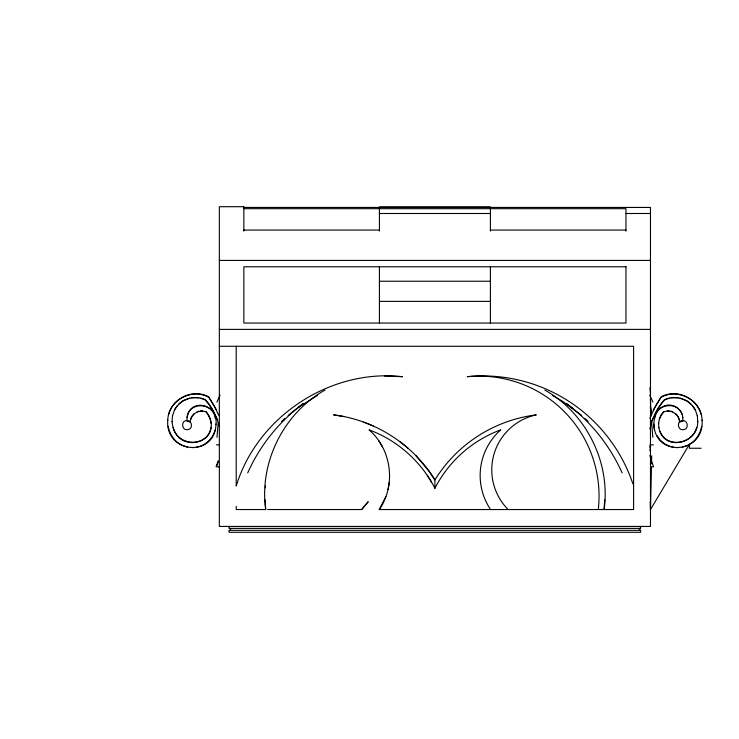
<?xml version="1.0" encoding="UTF-8"?>
<svg xmlns="http://www.w3.org/2000/svg" width="739" height="739" viewBox="0 0 739 739"><rect width="100%" height="100%" fill="white"/><g stroke="black" fill="none" stroke-linecap="round" stroke-linejoin="round"><path stroke-width="1.11" d="M659.382 419.29L661.1 415.373L663.687 411.956C670.735 408.787 679.575 414.505 679.575 422.228L682.808 420.888L682.827 417.341M701.126 448.259L689.395 448.259L689.395 444.342L650.477 509.541L651.447 467.196M651.521 463.87L651.696 455.843M265.393 487.897L265.477 485.726M219.335 346.277L633.591 346.277L633.591 509.541L379.246 509.541C396.307 485.209 391.652 449.1 369.02 429.858C397.277 440.195 421.276 461.478 434.911 488.303A120.817 120.817 0 0 1 500.793 429.858A60.81 60.81 0 0 0 490.567 509.541M604.696 499.804L604.123 509.541C610.728 462.503 586.286 413.249 544.819 390.063M702.05 420.085C704.895 453.293 655.059 458.337 653.812 424.075M649.932 447.307L650.071 445.183M172.058 421.747L172.529 415.438M216.98 437.368L218.19 422.662M190.45 420.066L190.246 422.228L187.004 420.888C186.505 397.231 218.421 402.118 216 424.408M216 424.075C214.837 458.3 164.899 453.321 167.771 420.085M649.923 450.67L650.477 446.661M167.771 420.408C167.91 400.621 191.66 387.088 208.777 396.982L216.656 410.33M388.021 489.56L389.277 482.364M658.606 423.502L659.382 418.967L661.1 415.041L663.687 411.632M697.764 421.415C698.346 444.37 662.985 451.963 658.837 427.456M649.932 428.971C652.066 418.274 657.248 408.279 664.389 400.067C675.307 394.414 689.773 399.115 695.288 410.108M186.995 417.674C188.436 401.175 213.987 402.219 215.289 418.486M190.45 420.389L191.734 416.611L194.034 413.738M701.68 426.283C700.156 433.895 695.75 441.137 688.72 444.776M210.975 427.456C207.955 447.76 177.397 446.513 173.148 427.318M172.529 415.761L174.524 409.785L177.36 405.665M216.25 466.494L218.319 460.924M218.319 461.256L216.25 466.826L219.511 466.826M654.523 418.486C655.77 404.085 677.487 400.492 682.097 414.533M649.84 418.237L655.558 406.071L661.045 397.305C675.991 388.871 696.72 397.665 701.034 414.283M215.215 429.987C213.035 437.719 207.022 444.028 199.401 446.578M168.778 414.283C173.102 397.665 193.821 388.871 208.777 397.305L214.255 406.071L218.818 415.355M652.315 420.066L657.396 409.332L660.666 404.372L664.389 399.734L669.1 398.072M385.906 496.562L379.246 509.541M216.897 402.145L220.074 395.069M190.958 418.616C193.027 412.658 200.343 409.452 206.126 411.956L208.712 415.373L210.439 419.29L211.206 423.502M696.674 427.318C692.674 444.176 666.837 448.555 660.056 431.558M247.713 472.905C259.869 445.534 279.185 421.461 303.276 403.67L297.743 407.799L317.437 395.42M653.156 410.33L661.045 396.982C678.162 387.088 701.902 400.621 702.05 420.408M174.524 410.108C180.039 399.115 194.505 394.414 205.433 400.067C211.954 407.531 216.721 416.482 219.271 426.061M361.667 509.541L368.105 501.818L361.667 509.541L267.62 509.541M281.614 421.442L284.866 418.413M178.681 404.187L182.487 400.944L189.868 397.998M288.164 415.438L296.819 408.491M325.003 390.063C283.536 413.249 259.084 462.503 265.689 509.541L236.221 509.541L236.221 506.335M197.128 411.743L198.874 411.133M682.236 447.215L687.889 445.321M229.192 526.427C228.102 528.764 230.356 527.775 230.66 529.364C230.356 530.944 228.102 529.955 229.192 532.292L640.63 532.292L640.63 530.334L229.192 530.334M640.63 530.334C637.138 529.992 641.628 527.785 640.63 526.427M191.826 397.628L198.782 397.656M196.463 447.104L198.422 446.753M187.004 420.556C180.316 420.399 181.776 431.437 188.186 429.553C193.636 428.62 191.54 419.521 187.004 420.888M682.808 420.556C676.13 420.399 677.58 431.437 684 429.553C689.45 428.62 687.344 419.521 682.808 420.888M671.04 397.656L677.986 397.628M676.287 447.64L678.273 447.501M200.694 410.819L202.541 410.792M243.852 206.708L219.335 206.708L219.335 526.427L650.477 526.427L650.477 207.437L243.852 207.437M243.852 208.675L625.97 208.675L625.97 231.104M379.421 213.497L490.4 213.497M625.97 213.497L650.477 213.497M243.852 230.069L379.421 230.069M490.4 230.069L625.97 230.069M219.335 260.424L650.477 260.424M379.421 281.226L490.4 281.226M379.421 301.373L490.4 301.373M219.335 329.391L650.477 329.391M216.407 444.86L219.622 444.86M650.2 444.86L653.415 444.86M650.311 466.826L653.562 466.826L651.493 460.924M229.192 528.385L640.63 528.385M667.28 410.792L669.118 410.819M384.446 375.994L402.487 376.696C330.333 368.53 257.32 416.537 236.221 486.022L236.221 346.277M191.549 447.501L193.535 447.64M343.774 416.528L333.529 414.875C374.849 419.854 413.193 444.388 434.911 479.916L434.911 488.303M671.4 446.753L673.349 447.104M679.954 397.998L687.335 400.944L691.131 404.187M181.933 445.321L187.586 447.215M670.938 411.133L672.684 411.743M200.722 398.072L205.433 399.734L209.155 404.372L212.426 409.332L217.506 420.066M363.745 422.117L373.371 426.006M670.421 446.578L665.008 444.084L660.38 440.315L656.842 435.52M552.375 395.42L562.933 401.573L581.658 415.438M181.092 444.776C174.071 441.137 169.656 433.895 168.141 426.283M572.993 408.491L566.536 403.67C590.627 421.461 609.943 445.534 622.099 472.905M400.132 441.793L408.187 448.342M584.955 418.413L588.198 421.442M675.779 413.738L677.044 415.078M415.734 455.464L429.128 471.297L434.911 479.916A139.32 139.32 0 0 1 536.292 414.875A56.229 56.229 0 0 0 508.146 509.541M206.126 411.632C227.63 442.107 174.949 458.014 172.058 421.415M692.461 405.665L695.288 409.785L697.293 415.761M427.262 475.38L431.29 481.726M378.747 440.74L382.553 446.975M678.088 416.611L679.363 420.066M649.747 395.069L652.925 402.145M649.96 455.51L651.493 461.256M682.827 417.674C682.3 409.84 674.393 403.808 666.707 405.231C655.687 407.254 652.223 420.777 654.606 430.32M649.914 387.892L650.477 393.166M652.833 437.368L651.465 420.399M697.293 415.438L697.764 421.747M651.133 415.863L650.477 406.801L650.939 414.45M265.125 499.804L265.689 509.541M658.606 423.179L658.837 427.779M650.477 399.836L650.967 414.413M650.237 502.132L650.477 509.541M490.4 231.104L490.4 206.855L379.421 206.855L379.421 231.104M490.4 266.687L490.4 323.045M379.421 266.687L379.421 323.045M243.852 206.855L243.852 231.104M632.898 483.897A158.211 158.211 0 0 0 467.325 376.696A119.93 119.93 0 0 1 598.285 509.541M625.97 266.77L243.852 266.77L243.852 323.045L625.97 323.045L625.97 266.687"/></g></svg>
